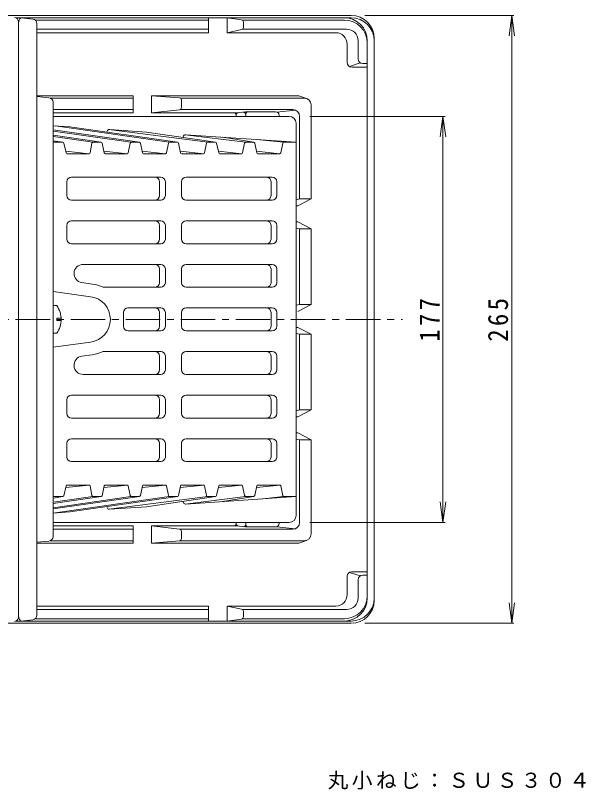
# Model space of a CAD drawing. Units: millimetres, scale not verified. Extents: x -304 to 531, y -413 to 391.
# Drawn here: x -73.4 to 175.1, y 53.8 to 391.2 of the extents above; entities that cross this region are included whole.
import ezdxf

# ---------------------------------------------------------------- set-up
doc = ezdxf.new("R2010")
doc.units = ezdxf.units.MM
doc.header["$LTSCALE"] = 3
doc.linetypes.add('CHAIN1', pattern=[8, 5, -1, 1, -1])
for name, color, linetype, lineweight in [('0-0', 3, 'Continuous', 9), ('0-1', 2, 'Continuous', 9), ('0-2', 6, 'Continuous', 5), ('0-4', 7, 'Continuous', 9), ('0-5', 7, 'Continuous', 9)]:
    doc.layers.add(name, color=color, linetype=linetype, lineweight=lineweight)
doc.styles.add('ＭＳ ゴシック', font='')
doc.styles.get('ＭＳ ゴシック').set_extended_font_data('MS Gothic')

msp = doc.modelspace()

# ---------------------------------------------------------------- linework, layer by layer
at = {"layer": '0-0'}
for p, q in [((73, 391.212), (-83, 391.212)), ((-71, 390.213), (-73.149, 390.213)), ((-72, 388.403), (-72, 129.022)), ((73, 390.213), (-69, 390.213)), ((83, 136.212), (83, 381.212)), ((73, 126.212), (-83, 126.212)), ((-71, 127.212), (-73.149, 127.212)), ((73, 127.212), (-69, 127.212))]:
    msp.add_line(p, q, dxfattribs=at)
at = {"layer": '0-0', "linetype": 'CHAIN1'}
msp.add_line((-217.297, 258.712), (95.301, 258.712), dxfattribs=at)
at = {"layer": '0-0'}
for centre, radius, start, end in [((-74, 388.403), 2, 360, 84.2897), ((73, 381.212), 10, 0, 90), ((73, 380.213), 10, 0, 90), ((73, 137.212), 10, 270, 0), ((73, 136.212), 10, 270, 0), ((-74, 129.022), 2, 275.7103, 0)]:
    msp.add_arc(centre, radius, start, end, dxfattribs=at)
at = {"layer": '0-1'}
for p, q in [((-65.779, 389.632), (-71, 390.212)), ((70, 390.212), (-71, 390.212)), ((10.849, 389.213), (-64.758, 389.213)), ((10.849, 390.212), (10.849, 383.713)), ((18.849, 390.212), (18.849, 383.713)), ((25.138, 389.333), (18.849, 390.212)), ((70, 389.213), (25.493, 389.213)), ((26, 388.343), (26, 386.025)), ((-72, 129.448), (-72, 387.976)), ((-64, 129.78), (-64, 387.645)), ((10.849, 385.213), (-64, 385.213)), ((25.205, 385.046), (18.849, 383.713)), ((71, 385.213), (25.584, 385.213)), ((10.849, 383.713), (-64, 383.713)), ((66.233, 383.713), (18.849, 383.713)), ((71.233, 370.712), (71.233, 378.713)), ((76, 372.212), (76, 380.213)), ((80, 137.212), (80, 380.212)), ((72.182, 369.011), (76.949, 370.511)), ((73.233, 368.712), (80, 368.712)), ((78, 370.212), (80, 370.212)), ((-22.109, 356.212), (-64, 356.212)), ((-58.819, 355.378), (-64, 355.849)), ((-58.186, 355.212), (-22.109, 355.212)), ((-22.109, 356.212), (-22.109, 348.712)), ((-14.109, 356.212), (-14.109, 348.712)), ((-1.924, 355.283), (-14.109, 356.212)), ((50.123, 356.212), (-14.109, 356.212)), ((52.5, 355.212), (-1.624, 355.212)), ((50.123, 356.212), (53.483, 355.047)), ((-57, 164.038), (-57, 353.386)), ((-1, 354.286), (-1, 351.105)), ((55.5, 352.212), (55.5, 311.212)), ((-22.109, 350.212), (-57, 350.212)), ((-57, 348.712), (-22.109, 348.712)), ((-1.886, 350.111), (-14.109, 348.712)), ((22.829, 348.712), (-14.109, 348.712)), ((47.5, 350.212), (-1.548, 350.212)), ((22.829, 348.712), (27, 349.213)), ((22.829, 347.212), (22.829, 347.825)), ((27, 349.213), (40.062, 349.213)), ((27, 347.212), (27, 348.213)), ((40.615, 349.107), (48.607, 350.001)), ((41.562, 347.212), (41.562, 347.713)), ((50.5, 347.212), (50.5, 311.212)), ((49, 310.869), (50.5, 311.212)), ((49.703, 308.212), (55.5, 311.212)), ((50.5, 311.212), (55.5, 311.212)), ((49, 308.212), (49.703, 308.212)), ((49, 301.212), (49.703, 301.212)), ((55.5, 298.212), (49.703, 301.212)), ((49, 298.556), (50.5, 298.212)), ((50.5, 298.212), (55.5, 298.212)), ((50.5, 298.212), (50.5, 265.212)), ((55.5, 298.212), (55.5, 265.212)), ((-55.4, 264.712), (-57, 264.712)), ((49, 264.869), (50.5, 265.212)), ((49.703, 262.212), (55.5, 265.212)), ((50.5, 265.212), (55.5, 265.212)), ((-53.412, 259.191), (-55.4, 259.191)), ((49, 255.212), (49.703, 255.212)), ((49.703, 255.212), (55.5, 252.212)), ((-55.4, 252.712), (-57, 252.712)), ((49, 252.555), (50.5, 252.212)), ((50.5, 252.212), (55.5, 252.212)), ((50.5, 219.212), (50.5, 252.212)), ((55.5, 219.212), (55.5, 252.212)), ((49, 218.869), (50.5, 219.212)), ((49, 216.212), (49.703, 216.212)), ((55.5, 219.212), (49.703, 216.212)), ((50.5, 219.212), (55.5, 219.212)), ((49, 209.212), (49.703, 209.212)), ((49, 206.555), (50.5, 206.212)), ((49.703, 209.212), (55.5, 206.212)), ((50.5, 170.212), (50.5, 206.212)), ((50.5, 206.212), (55.5, 206.212)), ((55.5, 165.212), (55.5, 206.212)), ((22.829, 170.212), (22.829, 169.599)), ((27, 170.212), (27, 169.212)), ((41.562, 170.212), (41.562, 169.712)), ((-57, 168.712), (-22.109, 168.712)), ((-22.109, 167.212), (-57, 167.212)), ((-22.109, 161.212), (-22.109, 168.712)), ((-14.109, 161.212), (-14.109, 168.712)), ((-1.886, 167.313), (-14.109, 168.712)), ((22.829, 168.712), (-14.109, 168.712)), ((47.5, 167.212), (-1.548, 167.212)), ((-1, 163.139), (-1, 166.32)), ((22.829, 168.712), (27, 168.212)), ((27, 168.212), (40.062, 168.212)), ((40.615, 168.318), (48.607, 167.424)), ((-58.819, 162.047), (-64, 161.576)), ((-58.186, 162.212), (-22.109, 162.212)), ((-1.924, 162.142), (-14.109, 161.212)), ((52.5, 162.212), (-1.624, 162.212)), ((50.123, 161.212), (53.483, 162.378)), ((-22.109, 161.212), (-64, 161.212)), ((50.123, 161.212), (-14.109, 161.212)), ((73.233, 148.712), (80, 148.712)), ((71.233, 146.712), (71.233, 138.712)), ((72.182, 148.413), (76.949, 146.913)), ((76, 145.212), (76, 137.212)), ((78, 147.212), (80, 147.212)), ((10.849, 133.712), (-64, 133.712)), ((10.849, 132.212), (-64, 132.212)), ((10.849, 127.212), (10.849, 133.712)), ((18.849, 127.212), (18.849, 133.712)), ((66.233, 133.712), (18.849, 133.712)), ((25.205, 132.378), (18.849, 133.712)), ((71, 132.212), (25.584, 132.212)), ((26, 129.082), (26, 131.4)), ((-65.779, 127.792), (-71, 127.212)), ((70, 127.212), (-71, 127.212)), ((10.849, 128.212), (-64.758, 128.212)), ((25.138, 128.091), (18.849, 127.212)), ((70, 128.212), (25.493, 128.212))]:
    msp.add_line(p, q, dxfattribs=at)
msp.add_lwpolyline([(-53.412, 258.233), (-55.4, 258.233), (-55.4, 259.191)], dxfattribs=at)
for centre, radius, start, end in [((-69, 387.976), 3, 131.808, 180), ((-66, 387.645), 2, 0, 83.66005), ((25, 388.343), 1, 360, 82.04059), ((70, 380.212), 10, 0, 90), ((70, 379.213), 10, 0, 90), ((25, 386.025), 1, 281.8459, 0), ((71, 380.213), 5, 0, 90), ((66.233, 378.713), 5, 0, 90), ((78, 372.212), 2, 180, 270), ((73.233, 370.712), 2, 180, 270), ((-59, 353.386), 2, 0, 84.80563), ((-2, 354.286), 1, 0, 85.63882), ((52.5, 352.212), 3, 0, 90), ((-2, 351.105), 1, 276.52663, 0), ((21.829, 347.712), 1, 0, 90), ((22.769, 349.712), 1, 270, 276.83646), ((23.829, 347.825), 1, 96.83629, 180), ((26, 348.085), 1, 0, 96.83646), ((27.06, 348.213), 1, 90, 96.83646), ((28, 348.213), 1, 90, 180), ((40.062, 347.713), 1.5, 0, 90), ((47.5, 347.212), 3, 0, 90), ((-63.4, 258.712), 10, 0, 36.86987), ((-63.4, 258.712), 10, 323.13013, 0), ((21.829, 169.712), 1, 270, 0), ((23.829, 169.599), 1, 180, 263.16371), ((26, 169.339), 1, 263.16354, 0), ((28, 169.212), 1, 180, 270), ((40.062, 169.712), 1.5, 270, 0), ((47.5, 170.212), 3, 270, 0), ((-2, 166.32), 1, 0, 83.47337), ((22.769, 167.712), 1, 83.16354, 90), ((27.06, 169.212), 1, 263.16354, 270), ((-59, 164.038), 2, 275.19437, 0), ((-2, 163.139), 1, 274.36118, 0), ((52.5, 165.212), 3, 270, 0), ((73.233, 146.712), 2, 90, 180), ((78, 145.212), 2, 90, 180), ((66.233, 138.712), 5, 270, 0), ((70, 138.212), 10, 270, 0), ((70, 137.212), 10, 270, 0), ((71, 137.212), 5, 270, 0), ((25, 131.4), 1, 0, 78.1541), ((-69, 129.448), 3, 180, 228.192), ((-66, 129.78), 2, 276.33995, 0), ((25, 129.082), 1, 277.95941, 0)]:
    msp.add_arc(centre, radius, start, end, dxfattribs=at)
at = {"layer": '0-2'}
for p, q in [((46, 347.212), (-57, 347.212)), ((49, 173.212), (49, 344.212)), ((-57, 343.144), (-49.665, 342.647)), ((-57, 341.333), (-19.33, 335.952)), ((-6.394, 335.924), (-56.045, 343.08)), ((-49.665, 342.647), (-2.713, 335.952)), ((-32.652, 341.458), (10.466, 335.953)), ((-32.385, 341.475), (-16.281, 340.383)), ((-23.01, 335.924), (-57, 340.823)), ((-57, 338.98), (-35.987, 335.952)), ((-39.675, 335.931), (-57, 338.428)), ((-33.431, 340.684), (-33.499, 340.36)), ((-16.281, 340.383), (13.906, 335.952)), ((-0.197, 338.431), (-0.28, 338.034)), ((0.588, 339.205), (26.85, 335.928)), ((0.849, 339.222), (49, 335.957)), ((16.954, 338.13), (30.527, 335.951)), ((-57, 336.604), (-52.682, 335.951)), ((-56.604, 335.957), (-57, 336.014)), ((-52.757, 335.957), (-57, 335.957)), ((-51.26, 331.314), (-52.27, 335.572)), ((-40.007, 335.554), (-40.837, 331.333)), ((-36.06, 335.957), (-39.516, 335.957)), ((-34.638, 331.322), (-35.571, 335.565)), ((-23.322, 335.56), (-24.215, 331.326)), ((-19.402, 335.957), (-22.832, 335.957)), ((-18.019, 331.326), (-18.912, 335.56)), ((-6.705, 335.56), (-7.598, 331.326)), ((-2.785, 335.957), (-6.216, 335.957)), ((-1.402, 331.326), (-2.295, 335.56)), ((9.912, 335.56), (9.019, 331.326)), ((13.832, 335.957), (10.401, 335.957)), ((15.215, 331.326), (14.321, 335.56)), ((26.53, 335.56), (25.636, 331.326)), ((30.448, 335.957), (27.019, 335.957)), ((31.832, 331.326), (30.937, 335.561)), ((33.217, 337.027), (43.484, 335.931)), ((43.155, 335.561), (42.253, 331.325)), ((43.644, 335.957), (49, 335.957)), ((-51.396, 332.004), (-41.169, 330.955)), ((-41.327, 330.929), (-50.774, 330.929)), ((-34.779, 332.004), (-24.547, 330.955)), ((-24.705, 330.929), (-34.15, 330.929)), ((-18.162, 332.004), (-7.93, 330.955)), ((-8.088, 330.929), (-17.53, 330.929)), ((-1.545, 332.004), (8.687, 330.955)), ((8.529, 330.929), (-0.913, 330.929)), ((15.072, 332.004), (25.304, 330.955)), ((25.147, 330.929), (15.704, 330.929)), ((31.689, 332.004), (41.921, 330.954)), ((41.764, 330.929), (32.321, 330.929)), ((-48.929, 320.712), (-10.036, 320.712)), ((38.515, 320.712), (1.035, 320.712)), ((-50.929, 318.712), (-50.929, 312.712)), ((-10.511, 312.712), (-10.511, 318.712)), ((-8.036, 312.712), (-8.036, 318.712)), ((-0.965, 312.712), (-0.965, 318.712)), ((38.04, 318.712), (38.04, 312.712)), ((40.515, 318.712), (40.515, 312.712)), ((-48.929, 310.712), (-10.036, 310.712)), ((38.515, 310.712), (1.035, 310.712)), ((-48.929, 301.712), (-10.036, 301.712)), ((38.515, 301.712), (1.035, 301.712)), ((-50.929, 299.712), (-50.929, 293.712)), ((-10.511, 293.712), (-10.511, 299.712)), ((-8.036, 293.712), (-8.036, 299.712)), ((-0.965, 293.712), (-0.965, 299.712)), ((38.04, 299.712), (38.04, 293.712)), ((40.515, 299.712), (40.515, 293.712)), ((-48.929, 291.712), (-10.036, 291.712)), ((38.515, 291.712), (1.035, 291.712)), ((-10.036, 282.712), (-43.851, 282.712)), ((-10.511, 274.712), (-10.511, 280.712)), ((-8.036, 274.712), (-8.036, 280.712)), ((-0.965, 280.712), (-0.965, 274.712)), ((1.035, 282.712), (38.515, 282.712)), ((38.04, 274.712), (38.04, 280.712)), ((40.515, 274.712), (40.515, 280.712)), ((-44.391, 274.749), (-39.898, 274.137)), ((-57, 270.848), (-40.65, 268.621)), ((-10.036, 272.712), (-35.194, 272.712)), ((1.035, 272.712), (38.515, 272.712)), ((-24.343, 263.712), (-10.036, 263.712)), ((38.515, 263.712), (1.035, 263.712)), ((-26.343, 255.712), (-26.343, 261.712)), ((-10.511, 255.712), (-10.511, 261.712)), ((-8.036, 255.712), (-8.036, 261.712)), ((-0.965, 261.712), (-0.965, 255.712)), ((38.04, 255.712), (38.04, 261.712)), ((40.515, 255.712), (40.515, 261.712)), ((-24.343, 253.712), (-10.036, 253.712)), ((38.515, 253.712), (1.035, 253.712)), ((-57, 246.576), (-40.65, 248.804)), ((-44.391, 242.676), (-39.898, 243.288)), ((-10.036, 244.712), (-35.194, 244.712)), ((1.035, 244.712), (38.515, 244.712)), ((-10.511, 242.712), (-10.511, 236.712)), ((-8.036, 242.712), (-8.036, 236.712)), ((-0.965, 236.712), (-0.965, 242.712)), ((38.04, 242.712), (38.04, 236.712)), ((40.515, 242.712), (40.515, 236.712)), ((-10.036, 234.712), (-43.851, 234.712)), ((1.035, 234.712), (38.515, 234.712)), ((-50.929, 217.712), (-50.929, 223.712)), ((-48.929, 225.712), (-10.036, 225.712)), ((-10.511, 223.712), (-10.511, 217.712)), ((-8.036, 223.712), (-8.036, 217.712)), ((-0.965, 223.712), (-0.965, 217.712)), ((38.515, 225.712), (1.035, 225.712)), ((38.04, 217.712), (38.04, 223.712)), ((40.515, 217.712), (40.515, 223.712)), ((-48.929, 215.712), (-10.036, 215.712)), ((38.515, 215.712), (1.035, 215.712)), ((-48.929, 206.712), (-10.036, 206.712)), ((38.515, 206.712), (1.035, 206.712)), ((-50.929, 198.712), (-50.929, 204.712)), ((-10.511, 204.712), (-10.511, 198.712)), ((-8.036, 204.712), (-8.036, 198.712)), ((-0.965, 204.712), (-0.965, 198.712)), ((38.04, 198.712), (38.04, 204.712)), ((40.515, 198.712), (40.515, 204.712)), ((-48.929, 196.712), (-10.036, 196.712)), ((38.515, 196.712), (1.035, 196.712)), ((-51.26, 186.111), (-52.27, 181.852)), ((-51.396, 185.421), (-41.169, 186.469)), ((-41.327, 186.495), (-50.774, 186.495)), ((-40.007, 181.871), (-40.837, 186.092)), ((-34.638, 186.103), (-35.571, 181.86)), ((-34.779, 185.421), (-24.547, 186.47)), ((-24.705, 186.495), (-34.15, 186.495)), ((-23.322, 181.864), (-24.215, 186.098)), ((-18.019, 186.098), (-18.912, 181.864)), ((-18.162, 185.421), (-7.93, 186.47)), ((-8.088, 186.495), (-17.53, 186.495)), ((-6.705, 181.864), (-7.598, 186.098)), ((-1.402, 186.098), (-2.295, 181.864)), ((-1.545, 185.421), (8.687, 186.47)), ((8.529, 186.495), (-0.913, 186.495)), ((9.912, 181.864), (9.019, 186.098)), ((15.215, 186.098), (14.321, 181.864)), ((15.072, 185.421), (25.304, 186.47)), ((25.147, 186.495), (15.704, 186.495)), ((26.53, 181.864), (25.636, 186.098)), ((31.832, 186.099), (30.937, 181.864)), ((31.689, 185.421), (41.921, 186.47)), ((41.764, 186.495), (32.321, 186.495)), ((43.155, 181.863), (42.253, 186.099)), ((-23.01, 181.5), (-57, 176.602)), ((-39.675, 181.493), (-57, 178.996)), ((-57, 180.821), (-52.682, 181.473)), ((-57, 178.444), (-35.987, 181.473)), ((-57, 176.092), (-19.33, 181.472)), ((-56.604, 181.467), (-57, 181.41)), ((-52.757, 181.467), (-57, 181.467)), ((-6.394, 181.5), (-56.045, 174.345)), ((-49.665, 174.777), (-2.713, 181.472)), ((-36.06, 181.467), (-39.516, 181.467)), ((-32.652, 175.967), (10.466, 181.471)), ((-19.402, 181.467), (-22.832, 181.467)), ((-16.281, 177.041), (13.906, 181.473)), ((-2.785, 181.467), (-6.216, 181.467)), ((-0.197, 178.994), (-0.28, 179.39)), ((0.588, 178.219), (26.85, 181.497)), ((0.849, 178.202), (49, 181.467)), ((13.832, 181.467), (10.401, 181.467)), ((16.954, 179.294), (30.527, 181.474)), ((30.448, 181.467), (27.019, 181.467)), ((33.217, 180.397), (43.484, 181.493)), ((43.644, 181.467), (49, 181.467)), ((-33.431, 176.74), (-33.499, 177.064)), ((-32.385, 175.949), (-16.281, 177.041)), ((-57, 174.28), (-49.665, 174.777)), ((46, 170.212), (-57, 170.212))]:
    msp.add_line(p, q, dxfattribs=at)
for centre, radius, start, end in [((46, 344.212), 3, 0, 90), ((-32.452, 340.478), 1, 86.1221, 168.07625), ((0.782, 338.224), 1, 86.12068, 168.07625), ((-52.757, 335.457), 0.5, 13.34358, 90), ((-39.516, 335.457), 0.5, 90, 168.8788), ((-36.06, 335.457), 0.5, 12.4001, 90), ((-22.832, 335.457), 0.5, 90, 168.08211), ((-19.402, 335.457), 0.5, 11.91512, 90), ((-6.216, 335.457), 0.5, 90, 168.08488), ((-2.785, 335.457), 0.5, 11.91512, 90), ((10.401, 335.457), 0.5, 90, 168.08488), ((13.832, 335.457), 0.5, 11.91789, 90), ((27.019, 335.457), 0.5, 90, 168.07654), ((30.448, 335.457), 0.5, 11.93852, 90), ((43.644, 335.457), 0.5, 90, 167.98415), ((-50.774, 331.429), 0.5, 193.34358, 270), ((-41.327, 331.429), 0.5, 270, 348.8788), ((-34.15, 331.429), 0.5, 192.4001, 270), ((-24.705, 331.429), 0.5, 270, 348.08211), ((-17.53, 331.429), 0.5, 191.91512, 270), ((-8.088, 331.429), 0.5, 270, 348.08488), ((-0.913, 331.429), 0.5, 191.91512, 270), ((8.529, 331.429), 0.5, 270, 348.08488), ((15.704, 331.429), 0.5, 191.91789, 270), ((25.147, 331.429), 0.5, 270, 348.07654), ((32.321, 331.429), 0.5, 191.93852, 270), ((41.764, 331.429), 0.5, 270, 347.98415), ((-48.929, 318.712), 2, 90, 180), ((-12.511, 318.712), 2, 0, 90), ((-10.036, 318.712), 2, 0, 90), ((1.035, 318.712), 2, 90, 180), ((36.04, 318.712), 2, 0, 90), ((38.515, 318.712), 2, 0, 90), ((-48.929, 312.712), 2, 180, 270), ((-12.511, 312.712), 2, 270, 0), ((-10.036, 312.712), 2, 270, 0), ((1.035, 312.712), 2, 180, 270), ((36.04, 312.712), 2, 270, 0), ((38.515, 312.712), 2, 270, 0), ((-48.929, 299.712), 2, 90, 180), ((-12.511, 299.712), 2, 0, 90), ((-10.036, 299.712), 2, 0, 90), ((1.035, 299.712), 2, 90, 180), ((36.04, 299.712), 2, 0, 90), ((38.515, 299.712), 2, 0, 90), ((-48.929, 293.712), 2, 180, 270), ((-12.511, 293.712), 2, 270, 0), ((-10.036, 293.712), 2, 270, 0), ((1.035, 293.712), 2, 180, 270), ((36.04, 293.712), 2, 270, 0), ((38.515, 293.712), 2, 270, 0), ((-43.851, 278.712), 4, 90, 262.24081), ((-12.511, 280.712), 2, 0, 90), ((-10.036, 280.712), 2, 0, 90), ((1.035, 280.712), 2, 90, 180), ((36.04, 280.712), 2, 0, 90), ((38.515, 280.712), 2, 0, 90), ((-42, 258.712), 15.567, 64.07133, 82.24078), ((-12.511, 274.712), 2, 270, 0), ((-10.036, 274.712), 2, 270, 0), ((1.035, 274.712), 2, 180, 270), ((36.04, 274.712), 2, 270, 0), ((38.515, 274.712), 2, 270, 0), ((-42, 258.712), 10, 0, 82.24078), ((-24.343, 261.712), 2, 90, 180), ((-12.511, 261.712), 2, 0, 90), ((-10.036, 261.712), 2, 0, 90), ((1.035, 261.712), 2, 90, 180), ((36.04, 261.712), 2, 0, 90), ((38.515, 261.712), 2, 0, 90), ((-42, 258.712), 10, 277.75922, 0), ((-24.343, 255.712), 2, 180, 270), ((-12.511, 255.712), 2, 270, 0), ((-10.036, 255.712), 2, 270, 0), ((1.035, 255.712), 2, 180, 270), ((36.04, 255.712), 2, 270, 0), ((38.515, 255.712), 2, 270, 0), ((-42, 258.712), 15.567, 277.75922, 295.92867), ((-12.511, 242.712), 2, 0, 90), ((-10.036, 242.712), 2, 0, 90), ((1.035, 242.712), 2, 90, 180), ((36.04, 242.712), 2, 0, 90), ((38.515, 242.712), 2, 0, 90), ((-43.851, 238.712), 4, 97.75919, 270), ((-12.511, 236.712), 2, 270, 0), ((-10.036, 236.712), 2, 270, 0), ((1.035, 236.712), 2, 180, 270), ((36.04, 236.712), 2, 270, 0), ((38.515, 236.712), 2, 270, 0), ((-48.929, 223.712), 2, 90, 180), ((-12.511, 223.712), 2, 0, 90), ((-10.036, 223.712), 2, 0, 90), ((1.035, 223.712), 2, 90, 180), ((36.04, 223.712), 2, 0, 90), ((38.515, 223.712), 2, 0, 90), ((-48.929, 217.712), 2, 180, 270), ((-12.511, 217.712), 2, 270, 0), ((-10.036, 217.712), 2, 270, 0), ((1.035, 217.712), 2, 180, 270), ((36.04, 217.712), 2, 270, 0), ((38.515, 217.712), 2, 270, 0), ((-48.929, 204.712), 2, 90, 180), ((-12.511, 204.712), 2, 0, 90), ((-10.036, 204.712), 2, 0, 90), ((1.035, 204.712), 2, 90, 180), ((36.04, 204.712), 2, 0, 90), ((38.515, 204.712), 2, 0, 90), ((-48.929, 198.712), 2, 180, 270), ((-12.511, 198.712), 2, 270, 0), ((-10.036, 198.712), 2, 270, 0), ((1.035, 198.712), 2, 180, 270), ((36.04, 198.712), 2, 270, 0), ((38.515, 198.712), 2, 270, 0), ((-50.774, 185.995), 0.5, 90, 166.65642), ((-41.327, 185.995), 0.5, 11.1212, 90), ((-34.15, 185.995), 0.5, 90, 167.5999), ((-24.705, 185.995), 0.5, 11.91789, 90), ((-17.53, 185.995), 0.5, 90, 168.08488), ((-8.088, 185.995), 0.5, 11.91512, 90), ((-0.913, 185.995), 0.5, 90, 168.08488), ((8.529, 185.995), 0.5, 11.91512, 90), ((15.704, 185.995), 0.5, 90, 168.08211), ((25.147, 185.995), 0.5, 11.92346, 90), ((32.321, 185.995), 0.5, 90, 168.06148), ((41.764, 185.995), 0.5, 12.01585, 90), ((-52.757, 181.967), 0.5, 270, 346.65642), ((-39.516, 181.967), 0.5, 191.1212, 270), ((-36.06, 181.967), 0.5, 270, 347.5999), ((-22.832, 181.967), 0.5, 191.91789, 270), ((-19.402, 181.967), 0.5, 270, 348.08488), ((-6.216, 181.967), 0.5, 191.91512, 270), ((-2.785, 181.967), 0.5, 270, 348.08488), ((0.782, 179.2), 1, 191.92375, 273.87932), ((10.401, 181.967), 0.5, 191.91512, 270), ((13.832, 181.967), 0.5, 270, 348.08211), ((27.019, 181.967), 0.5, 191.92346, 270), ((30.448, 181.967), 0.5, 270, 348.06148), ((43.644, 181.967), 0.5, 192.01585, 270), ((-32.452, 176.947), 1, 191.92375, 273.8779), ((46, 173.212), 3, 270, 0)]:
    msp.add_arc(centre, radius, start, end, dxfattribs=at)
at = {"layer": '0-4'}
for p, q in [((143.9, 391.212), (79, 391.212)), ((143, 391.212), (141.825, 382.289)), ((143, 126.212), (143, 391.212)), ((143, 391.212), (144.175, 382.289)), ((113.9, 347.212), (55, 347.212)), ((113, 347.212), (111.825, 338.289)), ((113, 170.212), (113, 347.212)), ((113, 347.212), (114.175, 338.289)), ((113, 170.212), (111.825, 179.135)), ((113, 170.212), (114.175, 179.135)), ((113.9, 170.212), (55, 170.212)), ((143, 126.212), (141.825, 135.135)), ((143, 126.212), (144.175, 135.135)), ((143.9, 126.212), (79, 126.212))]:
    msp.add_line(p, q, dxfattribs=at)

# ---------------------------------------------------------------- texts
at = {"layer": '0-4', "color": 2, "char_height": 8.798, "attachment_point": 7, "rotation": 90, "style": 'ＭＳ ゴシック'}
for s, insert in [('\\T1.27;\\W0.9;177', (111.5, 248.962)), ('\\T1.27;\\W0.9;265', (141.5, 248.962))]:
    msp.add_mtext(s, dxfattribs=dict(at, insert=insert))
at = {"layer": '0-5', "insert": (62.728, 53.751), "char_height": 6.598, "attachment_point": 7, "style": 'ＭＳ ゴシック'}
msp.add_mtext('\\T1.17;丸小ねじ：ＳＵＳ３０４', dxfattribs=at)

doc.saveas('drawing.dxf')
